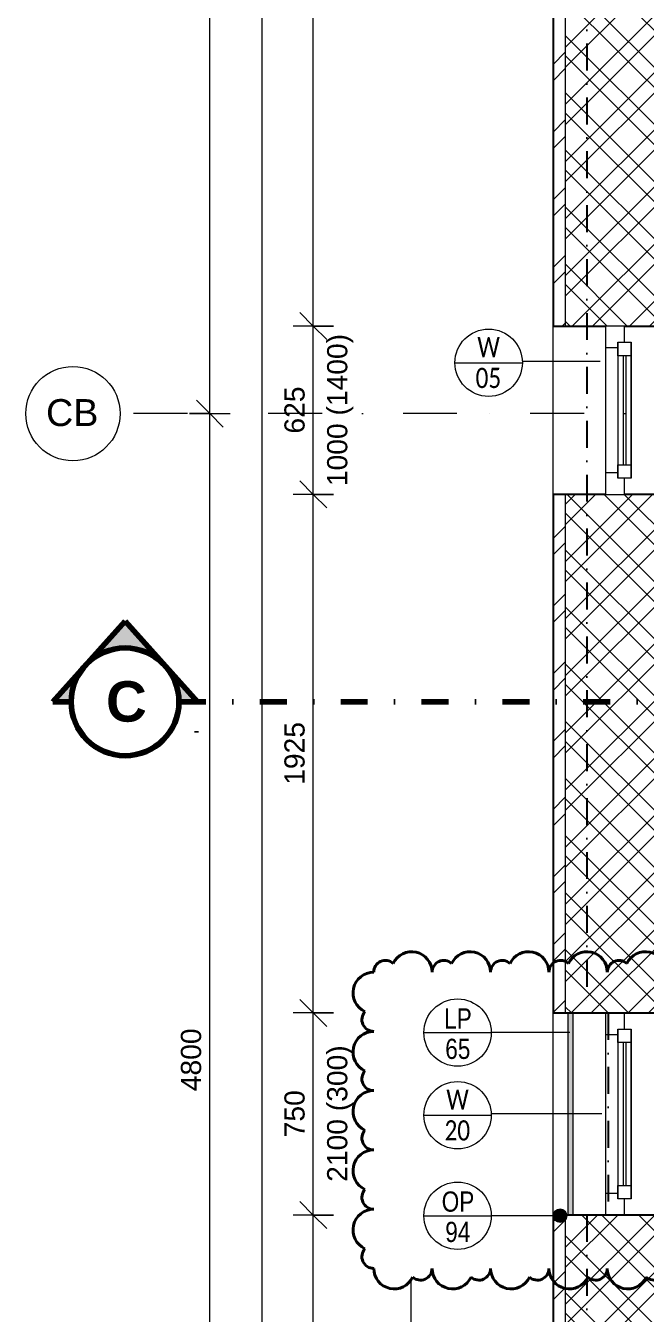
# Model space of a CAD drawing. Header units: millimetres. Extents: x -47276 to -6007, y -7799 to 11180.
# Drawn here: x -47276 to -44974, y -3945 to 838 of the extents above; entities that cross this region are included whole.
import ezdxf

# ---------------------------------------------------------------- set-up
doc = ezdxf.new("R2010")
doc.units = ezdxf.units.MM
for name, pattern in [('HA_DashDot_10mm-S3mm', [500, 200, -150, 0, -150]), ('HA_DashDot_4mm-S1mm', [200, 100, -50, 0, -50]), ('HA_DashDot_6mm-S2mm', [300, 100, -100, 0, -100])]:
    doc.linetypes.add(name, pattern=pattern)
for name, color, linetype, lineweight in [('A-____-____-DIMS', 9, 'Continuous', 5), ('A-____-____-DIMS-50', 9, 'Continuous', 5), ('A-FLOR-____-OVHD', 9, 'HA_DashDot_4mm-S1mm', 25), ('A-FLOR-HRAL-IDEN', 9, 'Continuous', 9), ('A-FLOR-HRAL-OTLN', 9, 'Continuous', 9), ('A-GENM-____-IDEN', 9, 'Continuous', 9), ('A-GLAZ-____-IDEN', 9, 'Continuous', 9), ('A-GLAZ-____-MCUT', 9, 'Continuous', 5), ('A-GLAZ-____-OTLN', 9, 'Continuous', 5), ('A-WALL-____-MCUT', 9, 'Continuous', 9), ('A-WALL-____-OTLN', 9, 'Continuous', 9), ('A-WALL-____-PATT', 9, 'Continuous', 25), ('G-____-____-SYMB', 9, 'HA_DashDot_4mm-S1mm', 9), ('G-____-REVC-IDEN', 9, 'Continuous', 9), ('G-____-REVC-OTLN', 9, 'Continuous', 40), ('S-GRID-____-IDEN', 9, 'Continuous', 9), ('S-GRID-____-OTLN', 9, 'Continuous', 5)]:
    doc.layers.add(name, color=color, linetype=linetype, lineweight=lineweight)
doc.styles.add('Arial', font='arial.ttf', dxfattribs={"height": 100})
doc.styles.add('Arial_1', font='arial.ttf', dxfattribs={"height": 75})
doc.styles.add('Arial_2', font='arial.ttf', dxfattribs={"width": 0.8, "height": 75})
doc.styles.add('Arial_3', font='arial.ttf', dxfattribs={"height": 50})
doc.styles.add('Arial_B_1', font='arialbd.ttf', dxfattribs={"height": 150})
doc.styles.add('Calibri', font='calibri.ttf', dxfattribs={"width": 0.8, "height": 75})
doc.dimstyles.new('Inner_Dimensions', dxfattribs={"dimscale": 304.8, "dimtxt": 76.519455, "dimasz": 0.328084, "dimexe": 0.246063, "dimexo": 0.0625, "dimgap": 0.032808, "dimtad": 1, "dimdec": 0, "dimzin": 0, "dimdsep": 46, "dimtxsty": 'Arial_1', "dimblk1": 'OBLIQUE', "dimblk2": 'OBLIQUE', "dimsah": 1, "dimcen": 0.09, "dimdle": 0.246063, "dimazin": 0, "dimtfac": 1, "dimtdec": 4, "dimtix": 1, "dimtmove": 0, "dimatfit": 3, "dimfxl": 0.246063, "dimfxlon": 1, "dimtvp": 1, "dimtolj": 1, "dimtzin": 0, "dimlwd": 9, "dimlwe": 9, "dimarcsym": 2})

# ---------------------------------------------------------------- blocks, each defined once
blk = doc.blocks.new('HA_WD_SinglePanel - 750x2100-2009430-DPS_3NP-C')
at = {"layer": 'A-GLAZ-____-MCUT'}
for p, q in [((-295, 70), (-375, 70)), ((-295, 25), (-295, 70)), ((375, 70), (295, 70)), ((295, 70), (295, 25)), ((-375, 0), (-315, 0)), ((-315, -25), (-315, 25)), ((-315, 25), (-265, 25)), ((-265, 25), (-265, -25)), ((265, 5), (-265, 5)), ((265, -25), (265, 25)), ((265, 25), (315, 25)), ((315, 25), (315, -25)), ((315, 0), (375, 0)), ((-265, -25), (-315, -25)), ((265, -5), (-265, -5)), ((315, -25), (265, -25))]:
    blk.add_line(p, q, dxfattribs=at)
at = {"layer": 'A-GLAZ-____-OTLN'}
for p, q in [((295, 70), (-295, 70)), ((315, 25), (-315, 25)), ((-315, -25), (-315, 25)), ((265, 25), (-265, 25)), ((315, 25), (315, -25)), ((-315, -25), (315, -25)), ((265, -25), (-265, -25))]:
    blk.add_line(p, q, dxfattribs=at)
blk = doc.blocks.new('HA_WD_SinglePanel - 625x1000-1662819-DPS_3NP-C')
at = {"layer": 'A-GLAZ-____-MCUT'}
for p, q in [((-312.5, 70), (-312.5, 0)), ((-232.5, 70), (-312.5, 70)), ((-232.5, 25), (-232.5, 70)), ((312.5, 70), (232.5, 70)), ((232.5, 70), (232.5, 25)), ((312.5, 0), (312.5, 70)), ((-312.5, 0), (-252.5, 0)), ((-252.5, -25), (-252.5, 25)), ((-252.5, 25), (-202.5, 25)), ((-202.5, 25), (-202.5, -25)), ((202.5, 5), (-202.5, 5)), ((202.5, -25), (202.5, 25)), ((202.5, 25), (252.5, 25)), ((252.5, 25), (252.5, -25)), ((252.5, 0), (312.5, 0)), ((-202.5, -25), (-252.5, -25)), ((202.5, -5), (-202.5, -5)), ((252.5, -25), (202.5, -25))]:
    blk.add_line(p, q, dxfattribs=at)
at = {"layer": 'A-GLAZ-____-OTLN'}
for p, q in [((232.5, 70), (-232.5, 70)), ((252.5, 25), (-252.5, 25)), ((-252.5, -25), (-252.5, 25)), ((202.5, 25), (-202.5, 25)), ((252.5, 25), (252.5, -25)), ((-252.5, -25), (252.5, -25)), ((202.5, -25), (-202.5, -25))]:
    blk.add_line(p, q, dxfattribs=at)
blk = doc.blocks.new('Railing - Railing-1635777-DPS_3NP-C')
at = {"layer": 'A-FLOR-HRAL-OTLN'}
blk.add_hatch(color=256, dxfattribs=at).paths.add_polyline_path([(-45244.9, -3576.8), (-45244.9, -2826.8), (-45264.9, -2826.8), (-45264.9, -3576.8)])
for p, q in [((-45264.9, -2826.8), (-45264.9, -3576.8)), ((-45244.9, -3576.8), (-45244.9, -2826.8))]:
    blk.add_line(p, q, dxfattribs=at)
blk = doc.blocks.new('Grid - Radius 3_5mm-353793-DPS_3NP-C')
at = {"layer": 'S-GRID-____-IDEN'}
blk.add_circle((0, 0), 3.5, dxfattribs=at)
blk = doc.blocks.new('DIMBLOCK69-DPS_3NP-C')
at = {"layer": 'A-____-____-DIMS-50', "lineweight": 9}
for p, q in [((-46209.5, -3576.8), (-46259.5, -3526.8)), ((-46134.5, -3576.8), (-46284.5, -3576.8)), ((-46209.5, -5861.8), (-46209.5, -3576.8)), ((-46209.5, -3576.8), (-46159.5, -3626.8)), ((-46209.5, -3576.8), (-46134.5, -3576.8)), ((-46209.5, -5786.8), (-46259.5, -5736.8)), ((-46134.5, -5786.8), (-46284.5, -5786.8)), ((-46209.5, -5786.8), (-46159.5, -5836.8)), ((-46209.5, -5786.8), (-46134.5, -5786.8))]:
    blk.add_line(p, q, dxfattribs=at)
at = {"layer": 'A-____-____-DIMS-50', "color": 0, "lineweight": 9, "insert": (-46316.8, -4797.2), "char_height": 75, "width": 276.883, "attachment_point": 1, "rotation": 90, "line_spacing_factor": 0.941778, "style": 'Arial_1'}
blk.add_mtext('2210', dxfattribs=at)
blk = doc.blocks.new('_Oblique')
at = {"color": 0, "linetype": 'ByBlock', "lineweight": -2}
blk.add_line((-0.5, -0.5), (0.5, 0.5), dxfattribs=at)
blk = doc.blocks.new('DIMBLOCK70-DPS_3NP-C')
at = {"layer": 'A-____-____-DIMS-50', "lineweight": 9}
for p, q in [((-46209.5, -2826.8), (-46259.5, -2776.8)), ((-46134.5, -2826.8), (-46284.5, -2826.8)), ((-46209.5, -3576.8), (-46209.5, -2826.8)), ((-46209.5, -2826.8), (-46159.5, -2876.8)), ((-46209.5, -2826.8), (-46134.5, -2826.8)), ((-46209.5, -3576.8), (-46259.5, -3526.8)), ((-46134.5, -3576.8), (-46284.5, -3576.8)), ((-46209.5, -3576.8), (-46159.5, -3626.8)), ((-46209.5, -3576.8), (-46134.5, -3576.8))]:
    blk.add_line(p, q, dxfattribs=at)
at = {"layer": 'A-____-____-DIMS-50', "color": 0, "lineweight": 9, "insert": (-46316.8, -3288.3), "char_height": 75, "width": 207.662, "attachment_point": 1, "rotation": 90, "line_spacing_factor": 0.941778, "style": 'Arial_1'}
blk.add_mtext('750', dxfattribs=at)
blk = doc.blocks.new('DIMBLOCK71-DPS_3NP-C')
at = {"layer": 'A-____-____-DIMS-50', "lineweight": 9}
for p, q in [((-46209.5, -901.8), (-46259.5, -851.8)), ((-46134.5, -901.8), (-46284.5, -901.8)), ((-46209.5, -2826.8), (-46209.5, -901.8)), ((-46209.5, -901.8), (-46159.5, -951.8)), ((-46209.5, -901.8), (-46134.5, -901.8)), ((-46209.5, -2826.8), (-46259.5, -2776.8)), ((-46134.5, -2826.8), (-46284.5, -2826.8)), ((-46209.5, -2826.8), (-46159.5, -2876.8)), ((-46209.5, -2826.8), (-46134.5, -2826.8))]:
    blk.add_line(p, q, dxfattribs=at)
at = {"layer": 'A-____-____-DIMS-50', "color": 0, "lineweight": 9, "insert": (-46316.8, -1979.7), "char_height": 75, "width": 276.883, "attachment_point": 1, "rotation": 90, "line_spacing_factor": 0.941778, "style": 'Arial_1'}
blk.add_mtext('1925', dxfattribs=at)
blk = doc.blocks.new('DIMBLOCK72-DPS_3NP-C')
at = {"layer": 'A-____-____-DIMS-50', "lineweight": 9}
for p, q in [((-46209.5, -276.8), (-46259.5, -226.8)), ((-46134.5, -276.8), (-46284.5, -276.8)), ((-46209.5, -901.8), (-46209.5, -276.8)), ((-46209.5, -276.8), (-46159.5, -326.8)), ((-46209.5, -276.8), (-46134.5, -276.8)), ((-46209.5, -901.8), (-46259.5, -851.8)), ((-46134.5, -901.8), (-46284.5, -901.8)), ((-46209.5, -901.8), (-46159.5, -951.8)), ((-46209.5, -901.8), (-46134.5, -901.8))]:
    blk.add_line(p, q, dxfattribs=at)
at = {"layer": 'A-____-____-DIMS-50', "color": 0, "lineweight": 9, "insert": (-46316.8, -675.8), "char_height": 75, "width": 207.662, "attachment_point": 1, "rotation": 90, "line_spacing_factor": 0.941778, "style": 'Arial_1'}
blk.add_mtext('625', dxfattribs=at)
blk = doc.blocks.new('DIMBLOCK73-DPS_3NP-C')
at = {"layer": 'A-____-____-DIMS-50', "lineweight": 9}
for p, q in [((-46209.5, 2573.2), (-46259.5, 2623.2)), ((-46134.5, 2573.2), (-46284.5, 2573.2)), ((-46209.5, -276.8), (-46209.5, 2573.2)), ((-46209.5, 2573.2), (-46159.5, 2523.2)), ((-46209.5, 2573.2), (-46134.5, 2573.2)), ((-46209.5, -276.8), (-46259.5, -226.8)), ((-46134.5, -276.8), (-46284.5, -276.8)), ((-46209.5, -276.8), (-46159.5, -326.8)), ((-46209.5, -276.8), (-46134.5, -276.8))]:
    blk.add_line(p, q, dxfattribs=at)
at = {"layer": 'A-____-____-DIMS-50', "color": 0, "lineweight": 9, "insert": (-46316.8, 1032.8), "char_height": 75, "width": 276.883, "attachment_point": 1, "rotation": 90, "line_spacing_factor": 0.941778, "style": 'Arial_1'}
blk.add_mtext('2850', dxfattribs=at)
blk = doc.blocks.new('HA_TAG_WD - Type Mark-1521999-DPS_3NP-C')
at = {"layer": 'A-GLAZ-____-IDEN'}
blk.add_line((-2.5, 0), (2.5, 0), dxfattribs=at)
blk.add_circle((0, 0), 2.5, dxfattribs=at)
blk = doc.blocks.new('Section - With Sheet Number-366786-DPS_3NP-C')
at = {"layer": 'G-____-____-SYMB', "linetype": 'Continuous', "lineweight": 5}
h = blk.add_hatch(color=256, dxfattribs=at)
edge = h.paths.add_edge_path()
edge.add_line((1.367, 0), (0, 0))
edge.add_arc((-4, 0), 4, 0, 180)
edge.add_line((-8, 0), (-9.367, 0))
edge.add_line((-9.367, 0), (-4, 6))
edge.add_line((-4, 6), (1.367, 0))
at = {"layer": 'G-____-____-SYMB', "linetype": 'Continuous', "lineweight": 100}
for p, q in [((-4, 6), (-9.367, 0)), ((1.367, 0), (-4, 6)), ((-9.367, 0), (-8, 0)), ((0, 0), (1.367, 0))]:
    blk.add_line(p, q, dxfattribs=at)
blk.add_circle((-4, 0), 4, dxfattribs=at)
blk.add_arc((-4, 0), 4, 0, 180, dxfattribs=at)
blk = doc.blocks.new('HA_TAG_GM_Products - Generic-588599-DPS_3NP-C')
at = {"layer": 'A-GENM-____-IDEN'}
blk.add_line((-2.5, 0), (2.5, 0), dxfattribs=at)
blk.add_circle((0, 0), 2.5, dxfattribs=at)
blk = doc.blocks.new('DIMBLOCK190-DPS_3NP-C')
at = {"layer": 'A-____-____-DIMS-50', "lineweight": 9}
for p, q in [((-46593.5, -601.8), (-46643.5, -551.8)), ((-46668.5, -601.8), (-46518.5, -601.8)), ((-46593.5, -601.8), (-46668.5, -601.8)), ((-46593.5, -5401.8), (-46593.5, -601.8)), ((-46593.5, -601.8), (-46543.5, -651.8)), ((-46593.5, -5401.8), (-46643.5, -5351.8)), ((-46668.5, -5401.8), (-46518.5, -5401.8)), ((-46593.5, -5401.8), (-46668.5, -5401.8)), ((-46593.5, -5401.8), (-46543.5, -5451.8))]:
    blk.add_line(p, q, dxfattribs=at)
at = {"layer": 'A-____-____-DIMS-50', "color": 0, "lineweight": 9, "insert": (-46700.9, -3117.2), "char_height": 75, "width": 276.883, "attachment_point": 1, "rotation": 90, "line_spacing_factor": 0.941778, "style": 'Arial_1'}
blk.add_mtext('4800', dxfattribs=at)
blk = doc.blocks.new('DIMBLOCK191-DPS_3NP-C')
at = {"layer": 'A-____-____-DIMS-50', "lineweight": 9}
for p, q in [((-46593.5, 6248.2), (-46643.5, 6298.2)), ((-46668.5, 6248.2), (-46518.5, 6248.2)), ((-46593.5, 6248.2), (-46668.5, 6248.2)), ((-46593.5, -601.8), (-46593.5, 6248.2)), ((-46593.5, 6248.2), (-46543.5, 6198.2)), ((-46593.5, -601.8), (-46643.5, -551.8)), ((-46668.5, -601.8), (-46518.5, -601.8)), ((-46593.5, -601.8), (-46668.5, -601.8)), ((-46593.5, -601.8), (-46543.5, -651.8))]:
    blk.add_line(p, q, dxfattribs=at)
at = {"layer": 'A-____-____-DIMS-50', "color": 0, "lineweight": 9, "insert": (-46700.9, 2707.8), "char_height": 75, "width": 276.883, "attachment_point": 1, "rotation": 90, "line_spacing_factor": 0.941778, "style": 'Arial_1'}
blk.add_mtext('6850', dxfattribs=at)
blk = doc.blocks.new('DIMBLOCK194-DPS_3NP-C')
at = {"layer": 'A-____-____-DIMS-50', "lineweight": 9}
for p, q in [((-46399.7, -5861.8), (-46399.7, 8143.2)), ((-46399.7, 8068.2), (-46449.7, 8118.2)), ((-46324.7, 8068.2), (-46474.7, 8068.2)), ((-46399.7, 8068.2), (-46349.7, 8018.2)), ((-46399.7, 8068.2), (-46324.7, 8068.2)), ((-46399.7, -5786.8), (-46449.7, -5736.8)), ((-46324.7, -5786.8), (-46474.7, -5786.8)), ((-46399.7, -5786.8), (-46349.7, -5836.8)), ((-46399.7, -5786.8), (-46324.7, -5786.8))]:
    blk.add_line(p, q, dxfattribs=at)
at = {"layer": 'A-____-____-DIMS-50', "color": 0, "lineweight": 9, "insert": (-46507.1, 996.5), "char_height": 75, "width": 346.103, "attachment_point": 1, "rotation": 90, "line_spacing_factor": 0.941778, "style": 'Arial_1'}
blk.add_mtext('13855', dxfattribs=at)
blk = doc.blocks.new('HA_TAG_GM_Railings - Generic-2009701-DPS_3NP-C')
at = {"layer": 'A-FLOR-HRAL-IDEN'}
blk.add_line((-2.5, 0), (2.5, 0), dxfattribs=at)
blk.add_circle((0, 0), 2.5, dxfattribs=at)
blk = doc.blocks.new('Family - ___-2093670-DPS_3NP-C')
at = {"layer": 'G-____-REVC-OTLN'}
for centre, radius, start, end in [((-45844.4, -2675.2), 75.8, 0, 154.7912), ((-45627.7, -2675.2), 75.8, 0, 154.7912), ((-45411, -2675.2), 75.8, 0, 154.7912), ((-45194.4, -2675.2), 75.8, 0, 154.7912), ((-44977.7, -2675.2), 75.8, 0, 154.7912), ((-45985.2, -2752.2), 77, 90, 244.7912), ((-45941.9, -2675.2), 43.3, 48.1897, 180), ((-45725.2, -2675.2), 43.3, 48.1897, 180), ((-45508.5, -2675.2), 43.3, 48.1897, 180), ((-45291.9, -2675.2), 43.3, 48.1897, 180), ((-45075.2, -2675.2), 43.3, 48.1897, 180), ((-45985.2, -2851.2), 44, 138.1897, 270), ((-45985.2, -2972.2), 77, 90, 244.7912), ((-45985.2, -3071.2), 44, 138.1897, 270), ((-45985.2, -3192.2), 77, 90, 244.7912), ((-45985.2, -3291.2), 44, 138.1897, 270), ((-45985.2, -3412.2), 77, 90, 244.7912), ((-45985.2, -3511.2), 44, 138.1897, 270), ((-45985.2, -3632.2), 77, 90, 244.7912), ((-45985.2, -3731.2), 44, 138.1897, 270), ((-45909.4, -3775.2), 75.8, 180, 334.7912), ((-45811.9, -3775.2), 43.3, 228.1897, 0), ((-45692.7, -3775.2), 75.8, 180, 334.7912), ((-45595.2, -3775.2), 43.3, 228.1897, 0), ((-45476, -3775.2), 75.8, 180, 334.7912), ((-45378.5, -3775.2), 43.3, 228.1897, 0), ((-45259.4, -3775.2), 75.8, 180, 334.7912), ((-45161.9, -3775.2), 43.3, 228.1897, 0), ((-45042.7, -3775.2), 75.8, 180, 334.7912), ((-44945.2, -3775.2), 43.3, 228.1897, 0)]:
    blk.add_arc(centre, radius, start, end, dxfattribs=at)

msp = doc.modelspace()

# ---------------------------------------------------------------- hatches: boundary and pattern name
at = {"layer": 'A-GENM-____-IDEN'}
h = msp.add_hatch(color=256, dxfattribs=at)
edge = h.paths.add_edge_path()
edge.add_arc((-45293.7, -3579.5), 25, 0, 360)
at = {"layer": 'A-WALL-____-PATT', "lineweight": 5}
h = msp.add_hatch(dxfattribs=at)
h.set_pattern_fill('FP_5', color=256, style=0, pattern_type=2)
h.set_pattern_definition([(45, (0, 0), (-125.7236, 125.7236), []), (45, (0, 190.5), (-125.7236, 125.7236), [])])
h.paths.add_polyline_path([(-45274.9, -5786.8), (-45274.9, -3576.8), (-45319.9, -3576.8), (-45319.9, -5786.8)])
h.paths.add_polyline_path([(-45274.9, -2826.8), (-45274.9, -901.8), (-45319.9, -901.8), (-45319.9, -2826.8)])
h.paths.add_polyline_path([(-45319.9, -276.8), (-45274.9, -276.8), (-45274.9, 2573.2), (-45319.9, 2573.2), (-45319.9, 997.9)])
h.paths.add_polyline_path([(-45319.9, 3573.2), (-45274.9, 3573.2), (-45274.9, 5785.4), (-45319.9, 5785.4), (-45319.9, 5274.3)])
h = msp.add_hatch(dxfattribs=at)
h.set_pattern_fill('FP_3', color=256, style=0, pattern_type=2)
h.set_pattern_definition([(45, (0, 0), (-106.066, 106.066), []), (45, (75, 0), (-106.066, 106.066), []), (315, (0, 0), (106.066, 106.066), []), (315, (75, 0), (106.066, 106.066), [])])
h.paths.add_polyline_path([(-44834.9, -5374.3), (-44834.9, -5226.8), (-45194.9, -5226.8), (-45194.9, -4976.8), (-44834.9, -4976.8), (-44834.9, -3576.8), (-45274.9, -3576.8), (-45274.9, -5374.3)])
h.paths.add_polyline_path([(-44834.9, -2826.8), (-44834.9, -901.8), (-45274.9, -901.8), (-45274.9, -2826.8)])
h.paths.add_polyline_path([(-45274.9, -276.8), (-44834.9, -276.8), (-44834.9, 2573.2), (-45274.9, 2573.2), (-45274.9, 997.9)])
h.paths.add_polyline_path([(-45163, 3573.2), (-44834.9, 3573.2), (-44834.9, 4967.7), (-45194.9, 4967.7), (-45194.9, 5250.1), (-44834.9, 5250.3), (-44834.9, 5321), (-45274.9, 5321), (-45274.9, 3573.2)])

# ---------------------------------------------------------------- linework, layer by layer
at = {"layer": 'A-FLOR-____-OVHD'}
for p, q in [((-45194.9, 2573.2), (-45194.9, -2826.8)), ((-45194.9, -2826.8), (-45114.9, -2826.8)), ((-45114.9, -2826.8), (-45114.9, -3576.8)), ((-45114.9, -3576.8), (-45194.9, -3576.8)), ((-45194.9, -3576.8), (-45194.9, -4976.8))]:
    msp.add_line(p, q, dxfattribs=at)
at = {"layer": 'A-FLOR-HRAL-IDEN'}
msp.add_line((-45257, -2899.7), (-45549.1, -2899.7), dxfattribs=at)
at = {"layer": 'A-GENM-____-IDEN'}
msp.add_line((-45293.7, -3579.5), (-45549.1, -3579.5), dxfattribs=at)
msp.add_circle((-45293.7, -3579.5), 25, dxfattribs=at)
at = {"layer": 'A-GLAZ-____-IDEN'}
for p, q in [((-45145.3, -408.4), (-45433.8, -408.4)), ((-45139.1, -3201.8), (-45549.1, -3201.8))]:
    msp.add_line(p, q, dxfattribs=at)
at = {"layer": 'A-WALL-____-MCUT', "lineweight": 25}
for p, q in [((-45319.9, 2573.2), (-45319.9, -276.8)), ((-45319.9, -276.8), (-45124.9, -276.8)), ((-45054.9, -276.8), (-44834.9, -276.8)), ((-45124.9, -901.8), (-45319.9, -901.8)), ((-45319.9, -901.8), (-45319.9, -2826.8)), ((-44834.9, -901.8), (-45054.9, -901.8)), ((-45319.9, -2826.8), (-44834.9, -2826.8)), ((-44834.9, -3576.8), (-45319.9, -3576.8)), ((-45319.9, -3576.8), (-45319.9, -5786.8))]:
    msp.add_line(p, q, dxfattribs=at)
at = {"layer": 'A-WALL-____-MCUT'}
for p, q in [((-45274.9, 2573.2), (-45274.9, -276.8)), ((-45274.9, -901.8), (-45274.9, -2826.8)), ((-45274.9, -3576.8), (-45274.9, -5286.8))]:
    msp.add_line(p, q, dxfattribs=at)
at = {"layer": 'A-WALL-____-OTLN'}
for p, q in [((-45319.9, -901.8), (-45319.9, -276.8)), ((-45319.9, -3576.8), (-45319.9, -2826.8))]:
    msp.add_line(p, q, dxfattribs=at)
at = {"layer": 'G-____-____-SYMB', "linetype": 'HA_DashDot_6mm-S2mm', "lineweight": 100}
msp.add_line((-46708.1, -1671.8), (-44586.7, -1671.8), dxfattribs=at)
at = {"layer": 'G-____-REVC-IDEN'}
msp.add_line((-45848, -3816), (-45848, -4033.2), dxfattribs=at)
at = {"layer": 'S-GRID-____-OTLN', "linetype": 'HA_DashDot_10mm-S3mm', "lineweight": 9}
for p, q in [((-45676.5, -601.8), (-46926.5, -601.8)), ((-22199.7, -601.8), (-45676.5, -601.8))]:
    msp.add_line(p, q, dxfattribs=at)

# ---------------------------------------------------------------- block references
at = {"layer": 'A-FLOR-HRAL-IDEN', "xscale": 49.99999999999998, "yscale": 49.99999999999998, "zscale": 49.99999999999998}
msp.add_blockref('HA_TAG_GM_Railings - Generic-2009701-DPS_3NP-C', (-45674.1, -2899.7), dxfattribs=at)
at = {"layer": 'A-FLOR-HRAL-OTLN'}
msp.add_blockref('Railing - Railing-1635777-DPS_3NP-C', (0, 0), dxfattribs=at)
at = {"layer": 'A-GENM-____-IDEN', "xscale": 49.99999999999998, "yscale": 49.99999999999998, "zscale": 49.99999999999998}
msp.add_blockref('HA_TAG_GM_Products - Generic-588599-DPS_3NP-C', (-45674.1, -3579.5), dxfattribs=at)
at = {"layer": 'A-GLAZ-____-IDEN', "xscale": 49.99999999999998, "yscale": 49.99999999999998, "zscale": 49.99999999999998}
for p in [(-45558.8, -412.7), (-45674.1, -3206.2)]:
    msp.add_blockref('HA_TAG_WD - Type Mark-1521999-DPS_3NP-C', p, dxfattribs=at)
at = {"layer": 'A-GLAZ-____-OTLN', "rotation": 89.9999999999999}
for name, p in [('HA_WD_SinglePanel - 625x1000-1662819-DPS_3NP-C', (-45054.9, -589.3)), ('HA_WD_SinglePanel - 750x2100-2009430-DPS_3NP-C', (-45054.9, -3201.8))]:
    msp.add_blockref(name, p, dxfattribs=at)
at = {"layer": 'G-____-____-SYMB', "linetype": 'Continuous', "lineweight": 100, "xscale": 49.99999999999998, "yscale": 49.99999999999998, "zscale": 49.99999999999998}
msp.add_blockref('Section - With Sheet Number-366786-DPS_3NP-C', (-46708.1, -1671.8), dxfattribs=at)
at = {"layer": 'G-____-REVC-OTLN'}
msp.add_blockref('Family - ___-2093670-DPS_3NP-C', (0, 0), dxfattribs=at)
at = {"layer": 'S-GRID-____-IDEN', "xscale": 49.99999999999998, "yscale": 49.99999999999998, "zscale": 49.99999999999998, "rotation": 90}
msp.add_blockref('Grid - Radius 3_5mm-353793-DPS_3NP-C', (-47101.5, -601.8), dxfattribs=at)

# ---------------------------------------------------------------- texts
at = {"layer": 'A-FLOR-HRAL-IDEN', "lineweight": 5, "char_height": 75, "attachment_point": 1, "style": 'Arial_2'}
for s, insert, width in [('LP', (-45723.9, -2809.6), 125.063), ('65', (-45719.9, -2922.4), 115.443)]:
    msp.add_mtext(s, dxfattribs=dict(at, insert=insert, width=width))
at = {"layer": 'A-GENM-____-IDEN', "lineweight": 5, "char_height": 75, "attachment_point": 1, "style": 'Arial_2'}
for s, insert, width in [('OP', (-45733.1, -3489.4), 147.51), ('94', (-45719.9, -3602.1), 115.443)]:
    msp.add_mtext(s, dxfattribs=dict(at, insert=insert, width=width))
at = {"layer": 'A-GLAZ-____-IDEN', "lineweight": 5, "char_height": 75, "attachment_point": 1, "rotation": 90, "style": 'Arial_1'}
for s, insert, width in [('1000 (1400)', (-46158.3, -870.9), 701.477), ('2100 (300)', (-46158.3, -3453.6), 629.325)]:
    msp.add_mtext(s, dxfattribs=dict(at, insert=insert, width=width))
at = {"layer": 'A-GLAZ-____-IDEN', "lineweight": 5, "char_height": 75, "attachment_point": 1, "style": 'Calibri'}
for s, insert, width in [('W', (-45600.6, -317.5), 105.823), ('05', (-45607.2, -431.7), 121.856), ('W', (-45715.9, -3110.9), 105.823), ('20', (-45722.5, -3225.2), 121.856)]:
    msp.add_mtext(s, dxfattribs=dict(at, insert=insert, width=width))
at = {"layer": 'G-____-____-SYMB', "linetype": 'Continuous', "lineweight": 5, "attachment_point": 1}
for s, insert, char_height, width, style in [('\\fArial|b1|i0|c0|p34|;C', (-46978.8, -1595.2), 150, 184.388, 'Arial_B_1'), ('-', (-46654.6, -1752.2), 50, 28.059, 'Arial_3')]:
    msp.add_mtext(s, dxfattribs=dict(at, insert=insert, char_height=char_height, width=width, style=style))
at = {"layer": 'S-GRID-____-IDEN', "lineweight": 5, "insert": (-47201.2, -547.9), "char_height": 100, "width": 240.506, "attachment_point": 1, "style": 'Arial'}
msp.add_mtext('CB', dxfattribs=at)

# ---------------------------------------------------------------- dimensions: what is measured, and where the dimension line sits
at = {"layer": 'A-____-____-DIMS', "lineweight": 9}
for base, p1, p2, override, picture, middle in [((-46399.7, 8068.2), (-46324.7, -5786.8), (-46324.7, 8068.2), {"dimpost": '<>', "dimfxl": 13855}, 'DIMBLOCK194-DPS_3NP-C', (-46448.1, 1140.7)), ((-46593.5, 6248.2), (-46668.5, -601.8), (-46668.5, 6248.2), {"dimpost": '<>', "dimfxl": 6850}, 'DIMBLOCK191-DPS_3NP-C', (-46641.8, 2823.2)), ((-46209.5, 2573.2), (-46134.5, -276.8), (-46134.5, 2573.2), {"dimpost": '<>', "dimfxl": 2850}, 'DIMBLOCK73-DPS_3NP-C', (-46257.8, 1148.2)), ((-46209.5, -276.8), (-46134.5, -901.8), (-46134.5, -276.8), {"dimpost": '<>', "dimfxl": 625}, 'DIMBLOCK72-DPS_3NP-C', (-46257.8, -589.3)), ((-46593.5, -601.8), (-46668.5, -5401.8), (-46668.5, -601.8), {"dimpost": '<>', "dimfxl": 4800}, 'DIMBLOCK190-DPS_3NP-C', (-46641.8, -3001.8)), ((-46209.5, -901.8), (-46134.5, -2826.8), (-46134.5, -901.8), {"dimpost": '<>', "dimfxl": 1925}, 'DIMBLOCK71-DPS_3NP-C', (-46257.8, -1864.3)), ((-46209.5, -2826.8), (-46134.5, -3576.8), (-46134.5, -2826.8), {"dimpost": '<>', "dimfxl": 750}, 'DIMBLOCK70-DPS_3NP-C', (-46257.8, -3201.8)), ((-46209.5, -3576.8), (-46134.5, -5786.8), (-46134.5, -3576.8), {"dimpost": '<>', "dimfxl": 2210}, 'DIMBLOCK69-DPS_3NP-C', (-46257.8, -4681.8))]:
    dim = msp.add_linear_dim(base=base, p1=p1, p2=p2, angle=90, dimstyle='Inner_Dimensions', override=override, dxfattribs=at)
    dim.commit()
    dim.dimension.update_dxf_attribs({"geometry": picture, "text_midpoint": middle})

doc.saveas('drawing.dxf')
